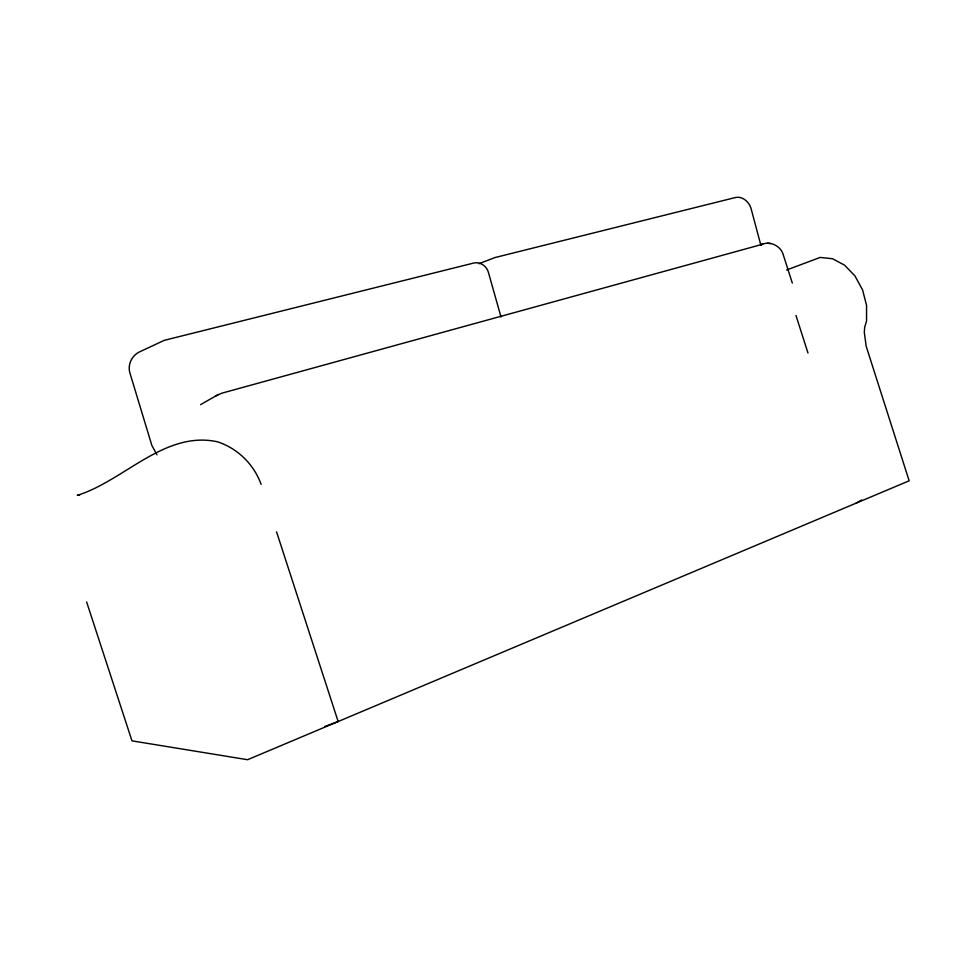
<?xml version="1.0" encoding="UTF-8"?>
<svg xmlns="http://www.w3.org/2000/svg" width="957" height="957" viewBox="0 0 957 957"><rect width="100%" height="100%" fill="white"/><g stroke="black" fill="none" stroke-linecap="round" stroke-linejoin="round"><path stroke-width="1.44" d="M861.731 499.973L856.048 503.179M216.019 395.827L221.868 393.171L762.514 244.262M200.587 404.655L218.399 394.451M478.859 263.737L494.984 257.553L735.275 197.561C742.764 195.802 749.582 202.334 751.245 209.236L760.863 245.231M786.582 270.006L820.161 257.433L832.554 258.737L844.6 265.185L854.984 275.987L862.58 289.923L866.575 305.486L866.54 320.99L864.661 327.294L864.315 332.354L866.193 346.302L909.15 480.797L247.588 759.714L131.97 740.85L86.62 601.941M762.693 244.119L761.078 244.705C769.595 240.554 780.697 245.65 783.245 254.729L792.312 283.081M324.71 726.554L338.156 721.53L276.549 531.853M80.017 494.685L77.278 495.367C124.015 480.845 164.819 430.291 217.478 441.799C237.838 448.486 253.784 464.253 261.117 484.35M767.335 243.245L770.493 243.473M156.996 454.826L151.852 445.436L129.973 373.158C127.401 365.155 131.552 356.016 138.921 352.188L164.233 340.345L473.679 263.055C480.127 261.405 486.814 266.202 488.429 272.434L501.001 316.97M795.961 315.451L807.995 353.049"/></g></svg>
